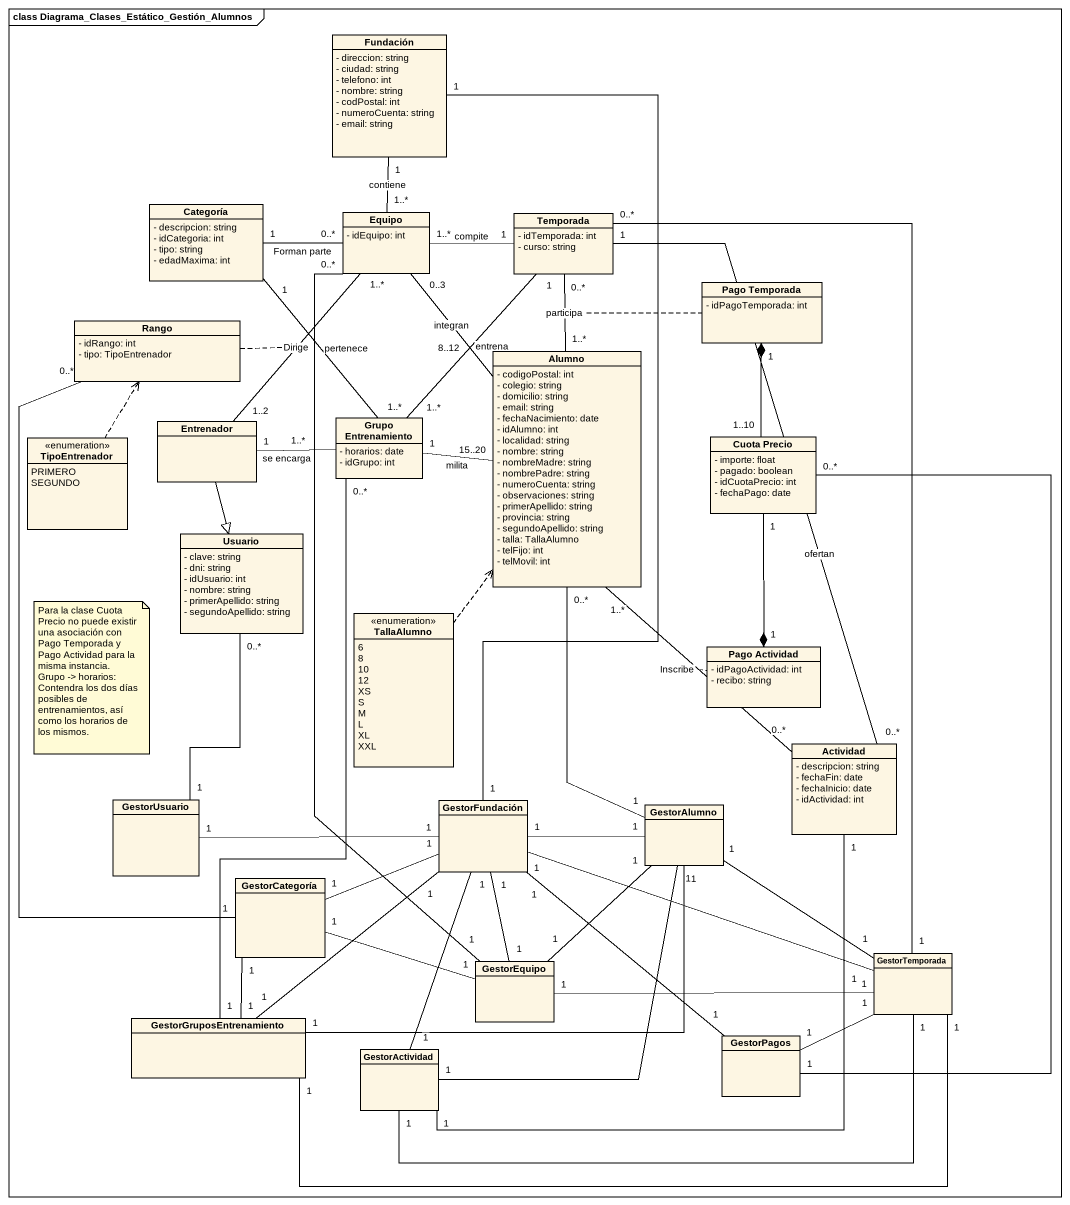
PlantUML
@startuml
mainframe class Diagrama_Clases_Estático_Gestión_Alumnos
hide circle
hide empty members
skinparam classAttributeIconSize 0
class Fundación {
  - direccion: string
  - ciudad: string
  - telefono: int
  - nombre: string
  - codPostal: int
  - numeroCuenta: string
  - email: string
}
class Categoría {
  - descripcion: string
  - idCategoria: int
  - tipo: string
  - edadMaxima: int
}
class Equipo {
  - idEquipo: int
}
class Temporada {
  - idTemporada: int
  - curso: string
}
class "Pago Temporada" as Pago_Temporada {
  - idPagoTemporada: int
}
class Rango {
  - idRango: int
  - tipo: TipoEntrenador
}
class Alumno {
  - codigoPostal: int
  - colegio: string
  - domicilio: string
  - email: string
  - fechaNacimiento: date
  - idAlumno: int
  - localidad: string
  - nombre: string
  - nombreMadre: string
  - nombrePadre: string
  - numeroCuenta: string
  - observaciones: string
  - primerApellido: string
  - provincia: string
  - segundoApellido: string
  - talla: TallaAlumno
  - telFijo: int
  - telMovil: int
}
enum TipoEntrenador {
  PRIMERO
  SEGUNDO
}
class Entrenador
class "Grupo Entrenamiento" as Grupo_Entrenamiento {
  - horarios: date
  - idGrupo: int
}
class "Cuota Precio" as Cuota_Precio {
  - importe: float
  - pagado: boolean
  - idCuotaPrecio: int
  - fechaPago: date
}
class Usuario {
  - clave: string
  - dni: string
  - idUsuario: int
  - nombre: string
  - primerApellido: string
  - segundoApellido: string
}
enum TallaAlumno {
  6
  8
  10
  12
  XS
  S
  M
  L
  XL
  XXL
}
class "Pago Actividad" as Pago_Actividad {
  - idPagoActividad: int
  - recibo: string
}
class Actividad {
  - descripcion: string
  - fechaFin: date
  - fechaInicio: date
  - idActividad: int
}
class GestorUsuario
class GestorFundación
class GestorAlumno
class GestorCategoría
class GestorTemporada
class GestorEquipo
class GestorGruposEntrenamiento
class GestorActividad
class GestorPagos
Fundación "1" -- "1..*" Equipo : contiene
Categoría "1" -right- "0..*" Equipo : Forman parte
Categoría "1" -- "1..*" Grupo_Entrenamiento : pertenece
Equipo "1..*" -right- "1" Temporada : compite
Temporada "0..*" -- "1..*" Alumno : participa
(Temporada, Alumno) .. Pago_Temporada
Alumno "8..12" -up- "0..3" Equipo : integran
Alumno "15..20" -left- "1" Grupo_Entrenamiento : milita
Alumno "1..*" -- "0..*" Actividad : Inscribe
(Alumno, Actividad) .. Pago_Actividad
TipoEntrenador .up.> Rango
Entrenador "1..2" -up- "1..*" Equipo : Dirige
(Entrenador, Equipo) .. Rango
Entrenador "1" -right- "1..*" Grupo_Entrenamiento : se encarga
Entrenador --|> Usuario
Grupo_Entrenamiento "1..*" -up- "1" Temporada : entrena
Cuota_Precio "1..10" -up-* "1" Pago_Temporada
Cuota_Precio "1" --* "1" Pago_Actividad
TallaAlumno .up.> Alumno
Actividad "0..*" -up- "1" Temporada : ofertan
GestorUsuario "1" -up- "0..*" Usuario
GestorFundación "1" -up- "1" Fundación
GestorFundación "1" -left- "1" GestorUsuario
GestorFundación "1" -right- "1" GestorAlumno
GestorFundación "1" -left- "1" GestorCategoría
GestorFundación "1" -right- "1" GestorTemporada
GestorFundación "1" -- "1" GestorEquipo
GestorFundación "1" -- "1" GestorGruposEntrenamiento
GestorFundación "1" -- "1" GestorActividad
GestorFundación "1" -- "1" GestorPagos
GestorAlumno "1" -up- "0..*" Alumno
GestorCategoría "1" -up- "0..*" Rango
GestorTemporada "1" -up- "0..*" Temporada
GestorTemporada "1" -up- "1" GestorAlumno
GestorTemporada "1" -left- "1" GestorEquipo
GestorTemporada "1" -left- "1" GestorGruposEntrenamiento
GestorTemporada "1" -left- "1" GestorActividad
GestorEquipo "1" -up- "0..*" Equipo
GestorEquipo "1" -up- "1" GestorAlumno
GestorEquipo "1" -left- "1" GestorCategoría
GestorGruposEntrenamiento "1" -up- "0..*" Grupo_Entrenamiento
GestorGruposEntrenamiento "1" -right- "1" GestorAlumno
GestorGruposEntrenamiento "1" -up- "1" GestorCategoría
GestorActividad "1" -up- "1" Actividad
GestorActividad "1" -up- "1" GestorAlumno
GestorPagos "1" -up- "0..*" Cuota_Precio
GestorPagos "1" -right- "1" GestorTemporada
note as N1
  Para la clase Cuota Precio no puede existir una asociación con Pago Temporada y Pago Actividad para la misma instancia.
  Grupo -> horarios: Contendra los dos días posibles de entrenamientos, así como los horarios de los mismos.
end note
@enduml
